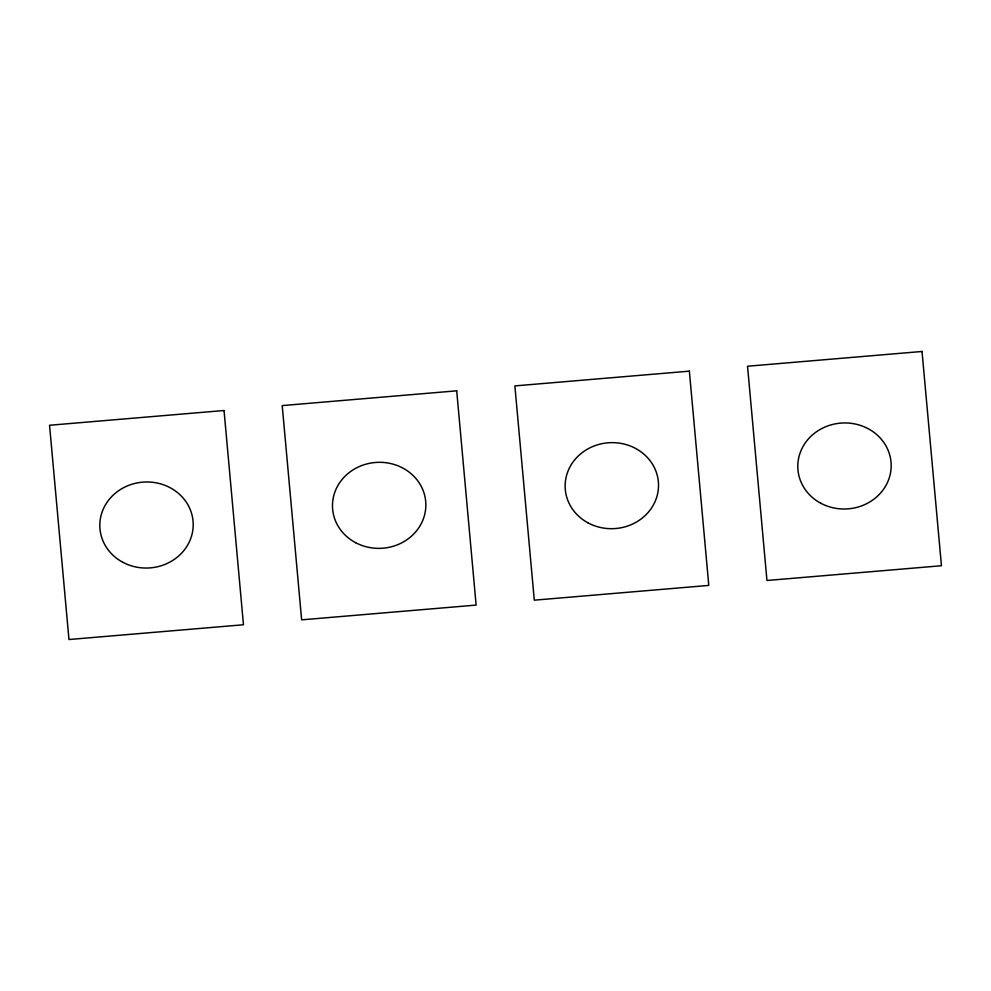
<?xml version="1.0" encoding="UTF-8"?>
<svg xmlns="http://www.w3.org/2000/svg" width="991" height="991" viewBox="0 0 991 991"><rect width="100%" height="100%" fill="white"/><g stroke="black" fill="none" stroke-linecap="round" stroke-linejoin="round"><path stroke-width="1.49" d="M224.04 410.509L49.55 425.263L68.974 639.529L243.464 624.764L224.04 410.509M456.702 390.826L282.212 405.592L301.636 619.846L476.126 605.092L456.702 390.826M689.364 371.154L514.874 385.908L534.298 600.174L708.788 585.408L689.364 371.154M922.026 351.471L747.536 366.236L766.96 580.491L941.45 565.737L922.026 351.471M355.558 542.647A46.701 43.022 -2.9 0 0 425.857 505.274A46.701 43.022 -2.9 0 0 356.091 468.111A46.701 43.022 -2.9 0 0 355.558 542.647M122.896 562.318A46.701 43.022 -2.9 0 0 193.208 524.945A46.701 43.022 -2.9 0 0 123.429 487.783A46.701 43.022 -2.9 0 0 122.896 562.318M820.87 503.279A46.701 43.022 -2.9 0 0 891.182 465.919A46.701 43.022 -2.9 0 0 821.415 428.744A46.701 43.022 -2.9 0 0 820.87 503.279M588.208 522.963A46.701 43.022 -2.9 0 0 658.519 485.59A46.701 43.022 -2.9 0 0 588.753 448.428A46.701 43.022 -2.9 0 0 588.208 522.963"/></g></svg>
